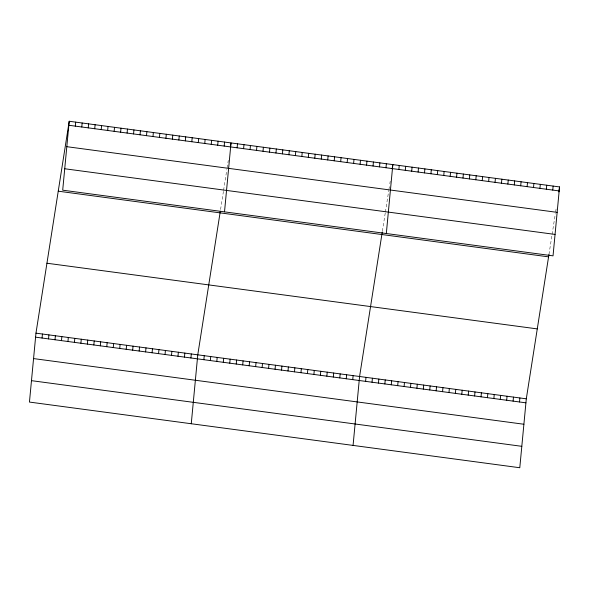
<?xml version="1.0" encoding="UTF-8"?>
<svg xmlns="http://www.w3.org/2000/svg" width="589" height="589" viewBox="0 0 589 589"><rect width="100%" height="100%" fill="white"/><g stroke="black" fill="none" stroke-linecap="round" stroke-linejoin="round"><path stroke-width="0.44" stroke-dasharray="2.94 2.21" d="M220.573 209.522L223.452 191.211M223.577 190.38L226.846 169.566M227.104 167.902L228.282 160.414M382.386 231.197L385.258 212.879M385.39 212.047L388.784 190.409M388.917 189.57L389.439 186.242M389.83 183.746L390.227 181.25M548.97 254.352L551.974 235.21M552.107 234.378L555.368 213.564M555.633 211.9L556.414 206.908"/><path stroke-width="0.88" d="M69.215 121.26L62.699 190.181L553.034 255.847L559.55 186.927L69.215 121.26L35.966 333.153L29.45 402.073L519.785 467.74L526.301 398.819L548.97 254.352M42.055 338.027L42.437 334.022M48.534 338.896L48.909 334.891M55.005 339.765L55.381 335.752M75.311 126.134L75.686 122.122M61.477 340.633L61.852 336.621M81.783 127.003L82.158 122.991M67.949 341.495L68.324 337.49M88.254 127.872L88.63 123.859M74.42 342.364L74.796 338.358M94.726 128.733L95.109 124.728M80.892 343.232L81.275 339.22M101.198 129.602L101.58 125.59M87.363 344.101L87.746 340.089M107.669 130.471L108.052 126.458M93.835 344.963L94.218 340.957M114.141 131.332L114.524 127.327M100.307 345.831L100.69 341.826M120.62 132.201L120.995 128.196M106.786 346.7L107.161 342.688M127.091 133.07L127.467 129.057M113.257 347.569L113.633 343.556M133.563 133.939L133.939 129.926M119.729 348.43L120.104 344.425M140.035 134.8L140.41 130.795M126.201 349.299L126.576 345.287M146.506 135.669L146.882 131.664M132.672 350.168L133.048 346.155M152.978 136.538L153.361 132.525M139.144 351.029L139.527 347.024M159.45 137.406L159.833 133.394M145.616 351.898L145.998 347.893M165.921 138.268L166.304 134.263M152.087 352.767L152.47 348.754M172.393 139.137L172.776 135.131M158.559 353.636L158.942 349.623M178.865 140.005L179.247 135.993M165.03 354.497L165.413 350.492M185.344 140.874L185.719 136.862M171.509 355.366L171.885 351.361M191.815 141.735L192.191 137.73M177.981 356.235L178.357 352.222M198.287 142.604L198.662 138.592M184.453 357.103L184.828 353.091M204.758 143.473L205.134 139.46M190.924 357.965L191.3 353.96M211.23 144.334L211.606 140.329M191.263 423.741L197.771 354.828L220.315 211.193M217.702 145.203L218.085 141.198M203.868 359.702L204.25 355.69M224.173 146.072L224.556 142.059M210.339 360.571L210.722 356.559M224.512 211.849L231.028 142.928L230.373 147.088M216.811 361.432L217.194 357.427M237.117 147.802L237.5 143.797M223.283 362.301L223.665 358.289M243.596 148.671L243.971 144.666M229.762 363.17L230.137 359.157M250.067 149.54L250.443 145.527M236.233 364.031L236.609 360.026M256.539 150.409L256.914 146.396M242.705 364.9L243.08 360.895M263.011 151.27L263.386 147.265M249.176 365.769L249.552 361.756M269.482 152.139L269.858 148.133M255.648 366.638L256.024 362.625M275.954 153.007L276.337 148.995M262.12 367.499L262.503 363.494M282.425 153.876L282.808 149.864M268.591 368.368L268.974 364.363M288.897 154.738L289.28 150.732M275.063 369.237L275.446 365.224M295.369 155.606L295.752 151.594M281.535 370.106L281.917 366.093M301.84 156.475L302.223 152.463M288.006 370.967L288.389 366.962M308.319 157.337L308.695 153.331M294.485 371.836L294.861 367.83M314.791 158.205L315.167 154.2M300.957 372.704L301.332 368.692M321.263 159.074L321.638 155.062M307.429 373.573L307.804 369.561M327.734 159.943L328.11 155.93M313.9 374.435L314.276 370.429M334.206 160.804L334.581 156.799M320.372 375.303L320.747 371.291M340.678 161.673L341.06 157.668M326.843 376.172L327.226 372.16M347.149 162.542L347.532 158.529M333.315 377.041L333.698 373.028M353.621 163.411L354.004 159.398M339.787 377.902L340.17 373.897M360.093 164.272L360.475 160.267M346.258 378.771L346.641 374.759M366.572 165.141L366.947 161.136M352.737 379.64L353.113 375.627M373.043 166.01L373.419 161.997M353.069 445.417L359.584 376.496L382.254 232.029M379.515 166.878L379.89 162.866M365.622 381.363L365.997 377.358M385.986 167.74L386.362 163.735M372.027 382.224L372.41 378.212M386.325 233.516L392.834 164.596L392.186 168.763M378.44 383.078L378.823 379.073M398.871 169.47L399.246 165.457M384.853 383.94L385.235 379.927M405.284 170.324L405.659 166.319M391.265 384.801L391.648 380.788M411.696 171.185L412.072 167.173M397.678 385.655L398.061 381.65M418.109 172.047L418.484 168.034M404.091 386.517L404.466 382.504M424.514 172.901L424.897 168.896M410.504 387.378L410.879 383.365M430.927 173.762L431.31 169.75M416.916 388.232L417.292 384.227M437.34 174.616L437.723 170.611M423.329 389.093L423.705 385.081M443.753 175.478L444.135 171.473M429.742 389.947L430.117 385.942M450.165 176.339L450.548 172.327M436.154 390.809L436.53 386.804M456.578 177.193L456.954 173.188M442.56 391.67L442.943 387.658M462.991 178.055L463.366 174.042M448.973 392.524L449.355 388.519M469.404 178.916L469.779 174.904M455.385 393.386L455.768 389.373M475.816 179.77L476.192 175.765M461.798 394.247L462.181 390.235M482.229 180.632L482.605 176.619M468.211 395.101L468.594 391.096M488.642 181.493L489.017 177.48M474.624 395.963L474.999 391.95M495.047 182.347L495.43 178.342M481.036 396.824L481.412 392.811M501.46 183.208L501.843 179.196M487.449 397.678L487.825 393.673M507.873 184.062L508.255 180.057M493.862 398.539L494.237 394.527M514.285 184.924L514.668 180.919M500.275 399.394L500.65 395.388M520.698 185.785L521.081 181.773M506.68 400.255L507.063 396.25M527.111 186.639L527.486 182.634M513.093 401.116L513.475 397.104M533.524 187.501L533.899 183.488M519.505 401.97L519.888 397.965M539.936 188.362L540.312 184.35M546.349 189.216L546.725 185.211M552.762 190.078L553.137 186.065M558.77 191.918L559.55 186.927M68.839 125.266L559.175 190.939M66.815 146.69L557.15 212.357M64.724 168.756L555.059 234.422M58.245 191.182L548.58 256.856M46.936 263.231L537.271 328.898M35.966 333.153L526.301 398.819M35.583 337.166L525.918 402.832M33.558 358.583L523.893 424.249M31.475 380.656L521.81 446.322"/></g></svg>
